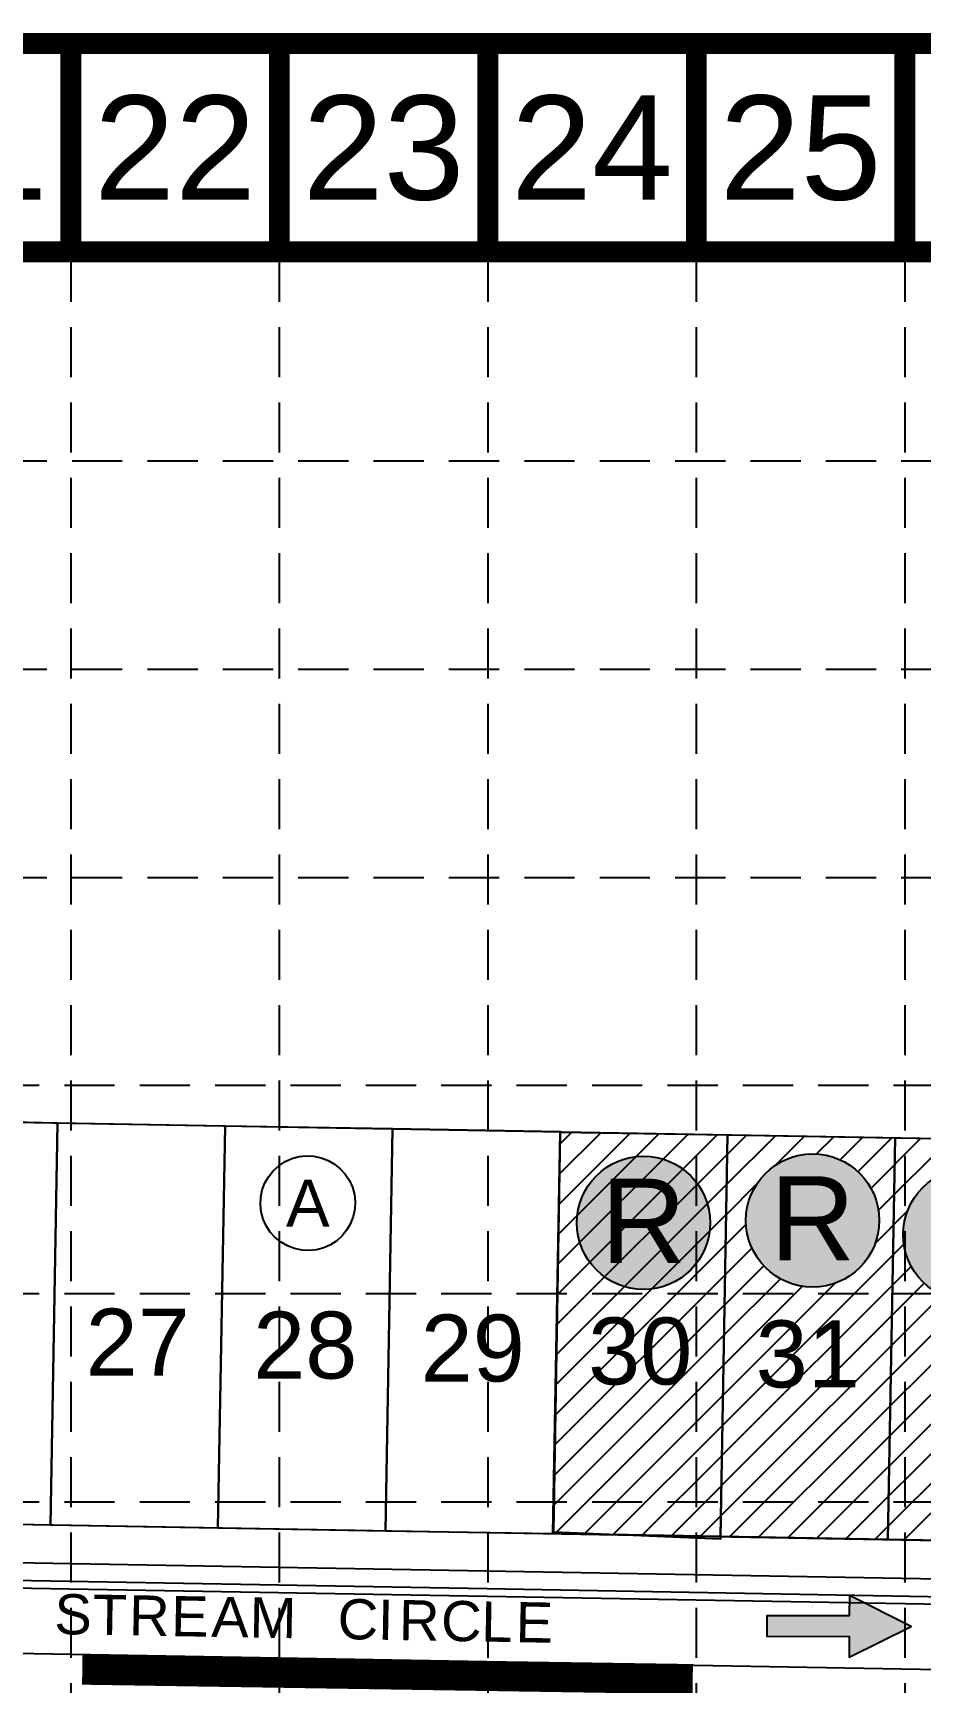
# Model space of a CAD drawing. Extents: x 6153 to 10142, y 8557 to 11052.
# Drawn here: x 7513.9 to 7778.9, y 10559.5 to 11052.4 of the extents above; entities that cross this region are included whole.
import ezdxf
from ezdxf.enums import TextEntityAlignment as Align

# ---------------------------------------------------------------- set-up
doc = ezdxf.new("R2010")
doc.units = 0
doc.header["$LTSCALE"] = 40
doc.header["$MEASUREMENT"] = 0
for name, pattern in [('GUARDRAIL', [0.24, 0.2, 0.04]), ('HIDDEN', [0.375, 0.25, -0.125]), ('SOLID_OPEN_END', [200, 100, 100])]:
    doc.linetypes.add(name, pattern=pattern)
doc.layers.get('0').update_dxf_attribs({"linetype": 'CONTINUOUS'})
for name, color, linetype in [('1-BC', 6, 'GUARDRAIL'), ('1-BLOCK_NO', 6, 'CONTINUOUS'), ('1-LOT_NO', 1, 'CONTINUOUS'), ('1-ROW', 6, 'SOLID_OPEN_END'), ('1-STORM', 5, 'CONTINUOUS'), ('1-STREET_NAMES', 6, 'CONTINUOUS'), ('1A-LOTS', 6, 'CONTINUOUS'), ('BASE', 7, 'CONTINUOUS'), ('EROSION BLANKET', 84, 'CONTINUOUS'), ('GRID', 254, 'HIDDEN'), ('hatch', 2, 'CONTINUOUS')]:
    doc.layers.add(name, color=color, linetype=linetype)
doc.styles.add('ryland', font='ARIAL.TTF', dxfattribs={"height": 25})
doc.styles.get("Standard").update_dxf_attribs({"font": 'ARIAL.TTF'})

# ---------------------------------------------------------------- blocks, each defined once
blk = doc.blocks.new('RYLAND')
h = blk.add_hatch(color=81)
h.paths.add_polyline_path([(1.164, -1.048, 1), (-1.408, -1.048, 1)])
h.paths.add_polyline_path([(-1.348, -2.228), (1.104, -2.228), (1.104, 0.21), (-1.348, 0.21)], flags=25)
at = {"color": 5}
blk.add_circle((-0.122, -1.048), 1.286, dxfattribs=at)
at = {"layer": 'BASE', "color": 5, "style": 'ryland'}
blk.add_text('R', height=1.625, dxfattribs=at).set_placement((-0.122, -1.821), align=Align.CENTER)
blk = doc.blocks.new('arrow')
blk.add_lwpolyline([(-67.01, -25.36), (-59.33, -25.42), (-59.57, -56.14), (-51.89, -56.2), (-51.65, -25.48), (-43.97, -25.54), (-55.3, -2.41), (-67.01, -25.36)], close=True)
at = {"color": 254}
for points in [[(-43.97, -25.54), (-67.01, -25.36), (-55.3, -2.41), (-67.01, -25.36)], [(-59.57, -56.14), (-51.89, -56.2), (-59.33, -25.42), (-51.65, -25.48)]]:
    blk.add_solid(points, dxfattribs=at)

msp = doc.modelspace()

# ---------------------------------------------------------------- hatches: boundary and pattern name
at = {"layer": 'hatch', "linetype": 'Continuous'}
h = msp.add_hatch(dxfattribs=at)
h.set_pattern_fill('ANSI31', color=256, scale=50, style=0)
h.paths.add_polyline_path([(7289.73, 10290.13), (7158.41, 10292.67), (7157.44, 10242.68), (7304.83, 10239.82, -0.047854)])
h.paths.add_polyline_path([(7168.96, 10265.9, -1), (7208.76, 10265.9, -1)], flags=16)
h.paths.add_polyline_path([(7284.49, 10340.24), (7159.37, 10342.66), (7158.41, 10292.67), (7289.73, 10290.13, -0.045901)])
h.paths.add_polyline_path([(7164.15, 10317.94, -1), (7203.95, 10317.94, -1)], flags=16)
h.paths.add_polyline_path([(7421.2, 10728.54), (7371.21, 10729.42), (7369.07, 10607.94, -0.050108), (7384.01, 10609.18), (7419.08, 10608.56)])
h.paths.add_polyline_path([(7374.33, 10700.2, -1), (7414.13, 10700.2, -1)], flags=16)
h.paths.add_polyline_path([(7471.19, 10727.66), (7421.2, 10728.54), (7419.08, 10608.56), (7469.08, 10607.68)])
h.paths.add_polyline_path([(7425.54, 10699.4, -1), (7465.34, 10699.4, -1)], flags=16)
h.paths.add_polyline_path([(7771.15, 10722.36), (7721.15, 10723.25), (7719.04, 10603.27), (7769.03, 10602.38)])
h.paths.add_polyline_path([(7726.66, 10697.7, -1), (7766.46, 10697.7, -1)], flags=16)
h.paths.add_polyline_path([(7821.14, 10721.48), (7771.15, 10722.36), (7769.03, 10602.38), (7807.19, 10601.71), (7807.1, 10605.48), (7819.09, 10605.27)])
h.paths.add_polyline_path([(7773.58, 10693.44, -1), (7813.38, 10693.44, -1)], flags=16)
h.paths.add_polyline_path([(7375.26, 10681.93), (7413.21, 10681.93), (7413.21, 10719.65), (7375.26, 10719.65)], flags=24)
h.paths.add_polyline_path([(7384.83, 10656.37), (7405.39, 10656.37), (7405.39, 10671.43), (7384.83, 10671.43)], flags=24)
h.paths.add_polyline_path([(7426.48, 10681.13), (7464.42, 10681.13), (7464.42, 10718.85), (7426.48, 10718.85)], flags=24)
h.paths.add_polyline_path([(7434.82, 10655.38), (7455.46, 10655.38), (7455.46, 10670.7), (7434.82, 10670.7)], flags=24)
h.paths.add_polyline_path([(7727.59, 10679.44), (7765.54, 10679.44), (7765.54, 10717.16), (7727.59, 10717.16)], flags=24)
h.paths.add_polyline_path([(7734.77, 10650.08), (7755.42, 10650.08), (7755.42, 10665.41), (7734.77, 10665.41)], flags=24)
h.paths.add_polyline_path([(7774.51, 10675.18), (7812.46, 10675.18), (7812.46, 10712.9), (7774.51, 10712.9)], flags=24)
h.paths.add_polyline_path([(7784.76, 10649.2), (7805.41, 10649.2), (7805.41, 10664.53), (7784.76, 10664.53)], flags=24)
h = msp.add_hatch(dxfattribs=at)
h.set_pattern_fill('ANSI31', color=256, scale=50, style=0)
h.paths.add_polyline_path([(7721.13, 10723.21), (7671.22, 10724), (7669.2, 10604.7), (7719.15, 10602.59)])

# ---------------------------------------------------------------- linework, layer by layer
at = {"layer": '1-BC', "color": 7, "linetype": 'Continuous'}
for p, q in [((7383.81, 10597.68), (7865.81, 10589.17)), ((7383.33, 10570.68), (7865.33, 10562.18))]:
    msp.add_line(p, q, dxfattribs=at)
at = {"layer": '1-BLOCK_NO', "color": 7, "linetype": 'Continuous', "flags": 128}
msp.add_lwpolyline([(7587.23, 10714.05), (7589.09, 10715.27), (7591.12, 10716.18), (7593.26, 10716.76), (7595.47, 10717), (7597.69, 10716.89), (7599.86, 10716.43), (7601.93, 10715.64), (7603.86, 10714.54), (7605.59, 10713.14), (7607.08, 10711.5), (7608.29, 10709.64), (7609.2, 10707.61), (7609.78, 10705.47), (7610.02, 10703.26), (7609.91, 10701.05), (7609.46, 10698.87), (7608.67, 10696.8), (7607.56, 10694.87), (7606.17, 10693.14), (7604.52, 10691.65), (7602.66, 10690.44), (7600.64, 10689.53), (7598.5, 10688.95), (7596.29, 10688.71), (7594.07, 10688.82), (7591.9, 10689.28), (7589.82, 10690.07), (7587.9, 10691.17), (7586.17, 10692.56), (7584.68, 10694.21), (7583.46, 10696.07), (7582.56, 10698.09), (7581.97, 10700.24), (7581.74, 10702.44), (7581.85, 10704.66), (7582.3, 10706.83), (7583.09, 10708.91), (7584.2, 10710.83), (7585.59, 10712.56), (7587.23, 10714.05)], close=True, dxfattribs=at)
at = {"layer": '1-ROW', "color": 7, "linetype": 'SOLID_OPEN_END'}
for p, q in [((7301.12, 10730.66), (7975.68, 10718.76)), ((7384.01, 10609.18), (7866.01, 10600.67))]:
    msp.add_line(p, q, dxfattribs=at)
at = {"layer": '1-STORM', "color": 5, "linetype": 'Continuous', "flags": 128}
for points in [[(7649.43, 10587.62), (7405.71, 10591.92)], [(7649.39, 10585.37), (7405.67, 10589.67)], [(7819.48, 10584.62), (7649.43, 10587.62)], [(7819.44, 10582.37), (7649.39, 10585.37)]]:
    msp.add_lwpolyline(points, dxfattribs=at)
at = {"layer": '1A-LOTS', "color": 7, "linetype": 'Continuous'}
for p, q in [((7521.19, 10726.78), (7471.19, 10727.66)), ((7519.07, 10606.79), (7521.19, 10726.78)), ((7521.19, 10726.78), (7519.07, 10606.79)), ((7571.18, 10725.89), (7521.19, 10726.78)), ((7569.06, 10605.91), (7571.18, 10725.89)), ((7571.18, 10725.89), (7569.06, 10605.91)), ((7621.17, 10725.01), (7571.18, 10725.89)), ((7619.05, 10605.03), (7621.17, 10725.01)), ((7621.17, 10725.01), (7619.05, 10605.03)), ((7671.16, 10724.13), (7621.17, 10725.01)), ((7669.05, 10604.15), (7671.16, 10724.13)), ((7669.05, 10604.15), (7671.16, 10724.13)), ((7671.16, 10724.13), (7721.15, 10723.25)), ((7721.15, 10723.25), (7719.04, 10603.27)), ((7719.04, 10603.27), (7721.15, 10723.25)), ((7721.15, 10723.25), (7771.15, 10722.36)), ((7771.15, 10722.36), (7769.03, 10602.38)), ((7769.03, 10602.38), (7771.15, 10722.36)), ((7771.15, 10722.36), (7821.14, 10721.48)), ((7469.08, 10607.68), (7519.07, 10606.79)), ((7519.07, 10606.79), (7569.06, 10605.91)), ((7569.06, 10605.91), (7619.05, 10605.03)), ((7619.05, 10605.03), (7669.05, 10604.15)), ((7719.04, 10603.27), (7669.05, 10604.15)), ((7769.03, 10602.38), (7719.04, 10603.27)), ((7819.02, 10601.5), (7769.03, 10602.38))]:
    msp.add_line(p, q, dxfattribs=at)
at = {"layer": 'BASE', "const_width": 6.22}
for points in [[(6155.99, 8559.9), (10138.96, 8559.9), (10138.96, 11049.25), (6155.99, 11049.25)], [(6218.22, 8622.13), (10076.73, 8622.13), (10076.73, 10987.02), (6218.22, 10987.02)]]:
    msp.add_lwpolyline(points, close=True, dxfattribs=at)
for points in [[(7525.14, 10987.02), (7525.14, 11049.25)], [(7587.37, 10987.02), (7587.37, 11049.25)], [(7649.6, 10987.02), (7649.6, 11049.25)], [(7711.84, 10987.02), (7711.84, 11049.25)], [(7774.07, 10987.02), (7774.07, 11049.25)]]:
    msp.add_lwpolyline(points, dxfattribs=at)
at = {"layer": 'EROSION BLANKET', "linetype": 'Continuous', "const_width": 9, "flags": 128}
msp.add_lwpolyline([(7528.57, 10563.53), (7710.77, 10560.69)], dxfattribs=at)
at = {"layer": 'GRID', "color": 252, "linetype": 'HIDDEN', "ltscale": 1.5}
for p, q in [((7525.14, 10987.02), (7525.14, 8808.56)), ((7587.37, 10987.02), (7587.37, 8808.56)), ((7649.6, 10987.02), (7649.6, 8808.56)), ((7711.84, 10987.02), (7711.84, 8808.56)), ((7774.07, 10987.02), (7774.07, 8808.56)), ((6220.51, 10924.58), (10079.02, 10924.58)), ((6220.51, 10862.35), (10079.02, 10862.35)), ((6220.51, 10800.11), (10079.02, 10800.11)), ((6218.22, 10738.08), (10076.73, 10738.08)), ((6218.22, 10675.85), (10076.73, 10675.85)), ((6218.22, 10613.61), (10076.73, 10613.61))]:
    msp.add_line(p, q, dxfattribs=at)
at = {"layer": 'hatch', "linetype": 'Continuous', "flags": 128}
msp.add_lwpolyline([(7721.13, 10723.21), (7671.22, 10724), (7669.2, 10604.7), (7719.15, 10602.59)], close=True, dxfattribs=at)

# ---------------------------------------------------------------- block references
at = {"color": 7, "xscale": 15.4749784294454, "yscale": 15.4749784294454, "zscale": 15.47497842944576}
for p in [(7697.98, 10713.2), (7748.45, 10713.91), (7795.37, 10709.65)]:
    msp.add_blockref('RYLAND', p, dxfattribs=at)
at = {"linetype": 'Continuous', "xscale": 0.8000000000005538, "yscale": 0.7999999999992724, "zscale": 0.8, "rotation": 270.2602124877348}
msp.add_blockref('arrow', (7778.05, 10532.18), dxfattribs=at)

# ---------------------------------------------------------------- texts
at = {"layer": '1-BLOCK_NO', "color": 7, "linetype": 'Continuous'}
msp.add_text('A', height=14, dxfattribs=at).set_placement((7595.88, 10702.85), align=Align.MIDDLE_CENTER)
at = {"layer": '1-LOT_NO', "color": 7, "linetype": 'Continuous'}
for s, p in [('27', (7545.12, 10661.34)), ('28', (7595.12, 10660.46)), ('29', (7645.11, 10659.58)), ('30', (7695.1, 10658.7)), ('31', (7745.09, 10657.82))]:
    msp.add_text(s, height=20, dxfattribs=at).set_placement(p, align=Align.MIDDLE_CENTER)
at = {"layer": '1-STREET_NAMES', "color": 7, "linetype": 'Continuous'}
for s, p in [('S', (7520.15, 10574.17)), ('T', (7531.57, 10573.97)), ('R', (7542.43, 10573.78)), ('E', (7555, 10573.55)), ('A', (7567, 10573.34)), ('M', (7578.42, 10573.14)), ('C', (7604.7, 10572.68)), ('I', (7616.7, 10572.47)), ('R', (7622.99, 10572.36)), ('C', (7635.56, 10572.13)), ('L', (7647.56, 10571.92)), ('E', (7657.84, 10571.74))]:
    msp.add_text(s, height=12, rotation=358.9892, dxfattribs=at).set_placement(p)
at = {"layer": 'BASE'}
for s, p in [('21', (7494.02, 11018.14)), ('22', (7556.25, 11018.14)), ('23', (7618.49, 11018.14)), ('24', (7680.72, 11018.14)), ('25', (7742.95, 11018.14))]:
    msp.add_text(s, height=31.117, dxfattribs=at).set_placement(p, align=Align.MIDDLE_CENTER)

doc.saveas('drawing.dxf')
